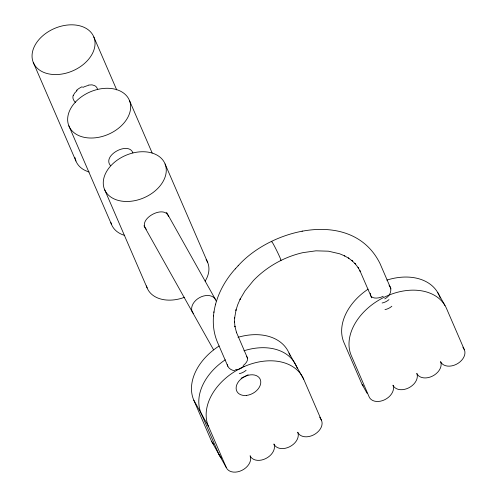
<?xml version="1.0" encoding="UTF-8"?>
<svg xmlns="http://www.w3.org/2000/svg" width="497" height="497" viewBox="0 0 497 497"><rect width="100%" height="100%" fill="white"/><g stroke="black" fill="none" stroke-linecap="round" stroke-linejoin="round"><path stroke-width="0.75" d="M235.491 268.647C217.848 287.918 206.764 317.117 217.531 342.396L227.85 366.239M213.474 315.968L213.555 315.297M213.884 312.464L213.958 311.805M215.412 304.742L215.586 304.139M73.295 95.436L74.755 92.939L77.103 90.591M238.144 265.771C271.934 228.017 352.802 208.535 380.006 263.528L391.002 288.943M235.261 268.896L238.349 265.547M244.083 366.146L243.692 366.444M248.102 374.788L244.99 376.44M244.772 376.546L241.113 378.242M302.039 231.148L302.369 231.08M88.441 85.08L92.013 84.85L94.517 85.596A12.406 7.927 -53.7 0 1 97.592 89.466M146.298 229.279C136.88 219.115 164.526 204.174 168.558 216.555M213.809 444.579L211.616 441.398L193.787 400.172A53.191 37.747 -29.3 0 1 219.146 345.98M221.581 458.091L218.953 454.475L201.105 413.212A53.191 37.747 -29.3 0 1 225.284 359.797M110.508 165.631C101.736 155.468 128.537 141.03 132.892 152.859M437.652 292.429L445.008 305.537M462.906 347.167L464.378 349.789A13.301 9.437 -29.3 0 1 456.265 364.344A13.301 9.437 -29.3 0 1 440.591 361.611A13.301 9.437 -29.3 0 1 432.421 376.136A13.301 9.437 -29.3 0 1 416.784 373.39A13.301 9.437 -29.3 0 1 408.615 387.915A13.301 9.437 -29.3 0 1 392.972 385.163A13.301 9.437 -29.3 0 1 384.771 399.706A13.301 9.437 -29.3 0 1 369.147 396.892L351.311 355.666A53.191 37.747 -29.3 0 1 383.908 297.38A53.191 37.747 -29.3 0 1 446.548 308.562L464.378 349.789M362.176 384.541L367.078 393.282M238.013 337.32A53.191 37.747 -29.3 0 1 289.018 353.069L303.698 379.217L321.528 420.443A13.301 9.437 -29.3 0 1 313.377 435.018A13.301 9.437 -29.3 0 1 297.722 432.222A13.301 9.437 -29.3 0 1 289.571 446.791A13.301 9.437 -29.3 0 1 273.909 443.995A13.301 9.437 -29.3 0 1 265.765 458.569A13.301 9.437 -29.3 0 1 250.103 455.774A13.301 9.437 -29.3 0 1 241.952 470.342A13.301 9.437 -29.3 0 1 226.29 467.547L211.616 441.398M319.689 417.169L321.528 420.443M166.538 212.318L215.437 299.461M143.944 225.762L213.586 349.857M193.787 400.172L208.46 426.32L226.29 467.547M33.249 62.367L75.923 161.016M440.305 298.032L439.193 295.454A53.191 37.747 -29.3 0 0 386.821 280.122M371.675 297.84L359.94 270.759L360.232 271.368L358.064 267.442L358.43 268.007L354.926 263.416L355.374 263.938L351.888 260.54L352.404 261.006L348.322 257.949L348.9 258.334L344.222 255.675L344.837 255.961L339.619 253.774L328.424 251.196L315.943 250.823L302.934 252.644C284.234 256.874 266.827 266.665 253.501 280.451L245.052 290.844L240.02 299.368L240.268 298.896L237.746 304.642L235.907 310.352L236.081 309.749L234.621 318.061L234.696 317.39L234.553 322.547L234.528 321.857L234.994 326.827L234.87 326.144L236.566 332.791L236.355 332.139L247.525 358.151M297.281 368.277L296.342 366.109A53.191 37.747 -29.3 0 0 243.971 350.776M289.018 353.069L290.248 355.914M165.066 163.942A32.845 23.079 -23.4 0 1 127.095 201.484A32.845 23.079 -23.4 0 1 112.136 164.408A32.845 23.079 -23.4 0 1 165.066 163.942L207.734 262.59M129.456 100.487A32.845 23.079 -23.4 0 1 91.485 138.029A32.845 23.079 -23.4 0 1 76.526 100.947A32.845 23.079 -23.4 0 1 129.456 100.487L152.175 153.001M93.846 37.026A32.839 23.079 -23.4 0 1 55.881 74.569A32.839 23.079 -23.4 0 1 40.922 37.492A32.839 23.079 -23.4 0 1 93.846 37.026L116.702 89.876M104.469 189.282L147.137 287.931M68.859 125.822L111.527 224.47M389.07 285.203A10.623 8.822 -21.9 0 1 384.753 298.89M383.268 296.274A10.623 5.827 -24.4 0 1 370.482 293.249M368.134 289.136A53.191 37.747 -29.3 0 0 343.955 342.557L361.791 383.783A13.301 9.437 -29.3 0 0 363.282 385.945M388.977 299.616A10.636 7.474 -23.4 0 1 382.125 303.002M391.835 306.227A10.636 7.474 -23.4 0 1 384.982 309.612M89.149 171.987A32.839 23.079 -23.4 0 1 74.948 157.518M75.525 102.432A12.406 8.312 3.5 0 1 73.171 95.418M76.401 90.429A12.493 5.858 -26.3 0 1 82.179 86.702M82.757 87.472A12.549 4.989 -27.6 0 1 88.199 85.49M124.759 235.448A32.845 23.079 -23.4 0 1 110.856 222.432M206.106 259.54A32.845 23.079 -23.4 0 1 205.155 281.14M184.66 297.237A32.845 23.079 -23.4 0 1 146.466 285.887M220.432 456.6A13.301 9.437 -29.3 0 1 218.935 454.438M208.46 426.32A53.191 37.747 -29.3 0 1 241.051 368.035A53.191 37.747 -29.3 0 1 303.698 379.217M241.175 368.24A10.518 6.219 -25.2 0 1 236.497 369.843M243.592 366.382A10.462 5.715 -24.4 0 1 240.995 367.942M246.121 370.271A10.642 7.474 -23.4 0 1 239.268 373.657M234.845 370.731A10.63 8.828 -21.9 0 1 227.21 364.624M236.299 369.693A10.667 6.529 -26.2 0 1 235.323 369.83M246.375 356.225A10.636 6.119 -23.7 0 1 243.182 365.537M271.617 241.915A10.636 0.547 63.7 0 1 276.723 250.612A10.636 0.547 63.7 0 1 280.612 260.086M193.513 313.644A13.139 9.325 -29.3 0 1 199.409 297.703A13.139 9.325 -29.3 0 1 216.058 301.027M246.599 395.407A13.139 9.325 -29.3 0 0 259.937 378.757A13.139 9.325 -29.3 0 0 238.815 381.261A13.139 9.325 -29.3 0 0 246.599 395.407"/></g></svg>
